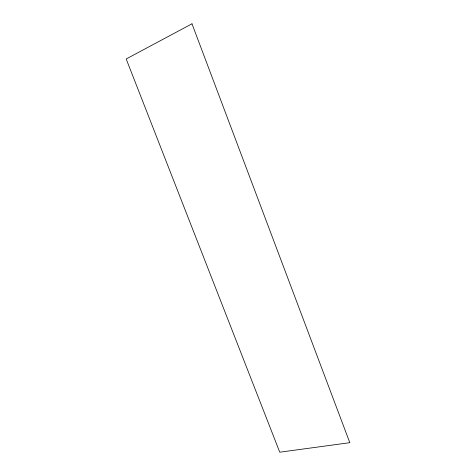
<?xml version="1.0" encoding="UTF-8"?>
<svg xmlns="http://www.w3.org/2000/svg" width="476" height="476" viewBox="0 0 476 476"><rect width="100%" height="100%" fill="white"/><g stroke="black" fill="none" stroke-linecap="round" stroke-linejoin="round"><path stroke-width="0.71" d="M191.989 23.8L126.182 58.97L279.763 452.2L349.818 442.686L191.989 23.8"/></g></svg>
